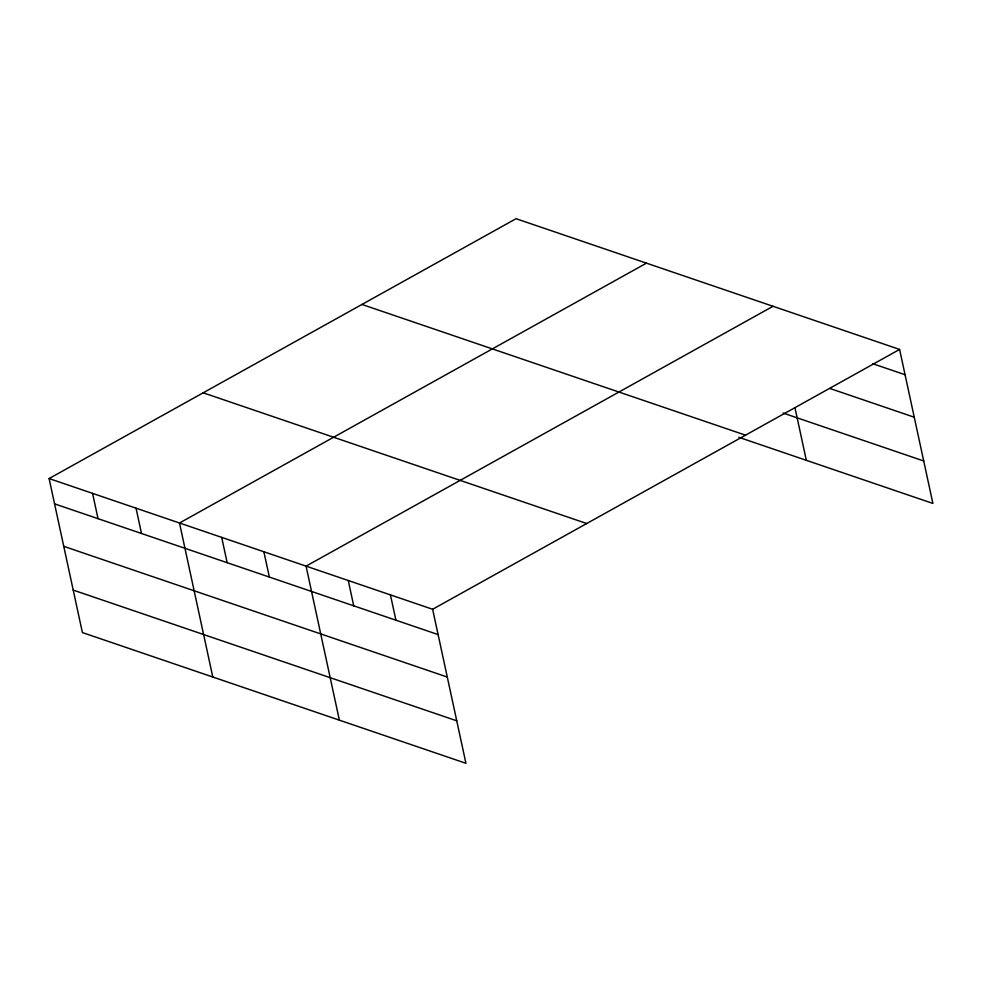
<?xml version="1.0" encoding="UTF-8"?>
<svg xmlns="http://www.w3.org/2000/svg" width="982" height="982" viewBox="0 0 982 982"><rect width="100%" height="100%" fill="white"/><g stroke="black" fill="none" stroke-linecap="round" stroke-linejoin="round"><path stroke-width="1.47" d="M49.1 478.553L432.632 609.27L465.934 763.296L82.402 632.568L49.1 478.553L516.066 218.704L899.598 349.432L932.9 503.447L738.832 437.309M646.463 263.151L179.497 523.001L212.799 677.015M773.03 306.286L306.065 566.135L339.367 720.15M432.632 609.27L899.598 349.432M872.728 363.708L905.073 374.731M829.876 388.455L914.254 417.215M783.084 413.041L923.718 460.975M361.965 304.457L745.498 435.173M203.2 392.8L586.733 523.529M54.575 503.864L438.107 634.581M63.756 546.336L447.289 677.052M73.22 590.096L456.753 720.813M794.941 407.628L806.332 460.312M390.443 594.896L395.918 620.194M348.254 580.509L353.729 605.82M263.876 551.761L269.35 577.06M221.686 537.375L227.161 562.686M136.032 508.185L141.506 533.484M92.566 493.369L98.04 518.68"/></g></svg>
